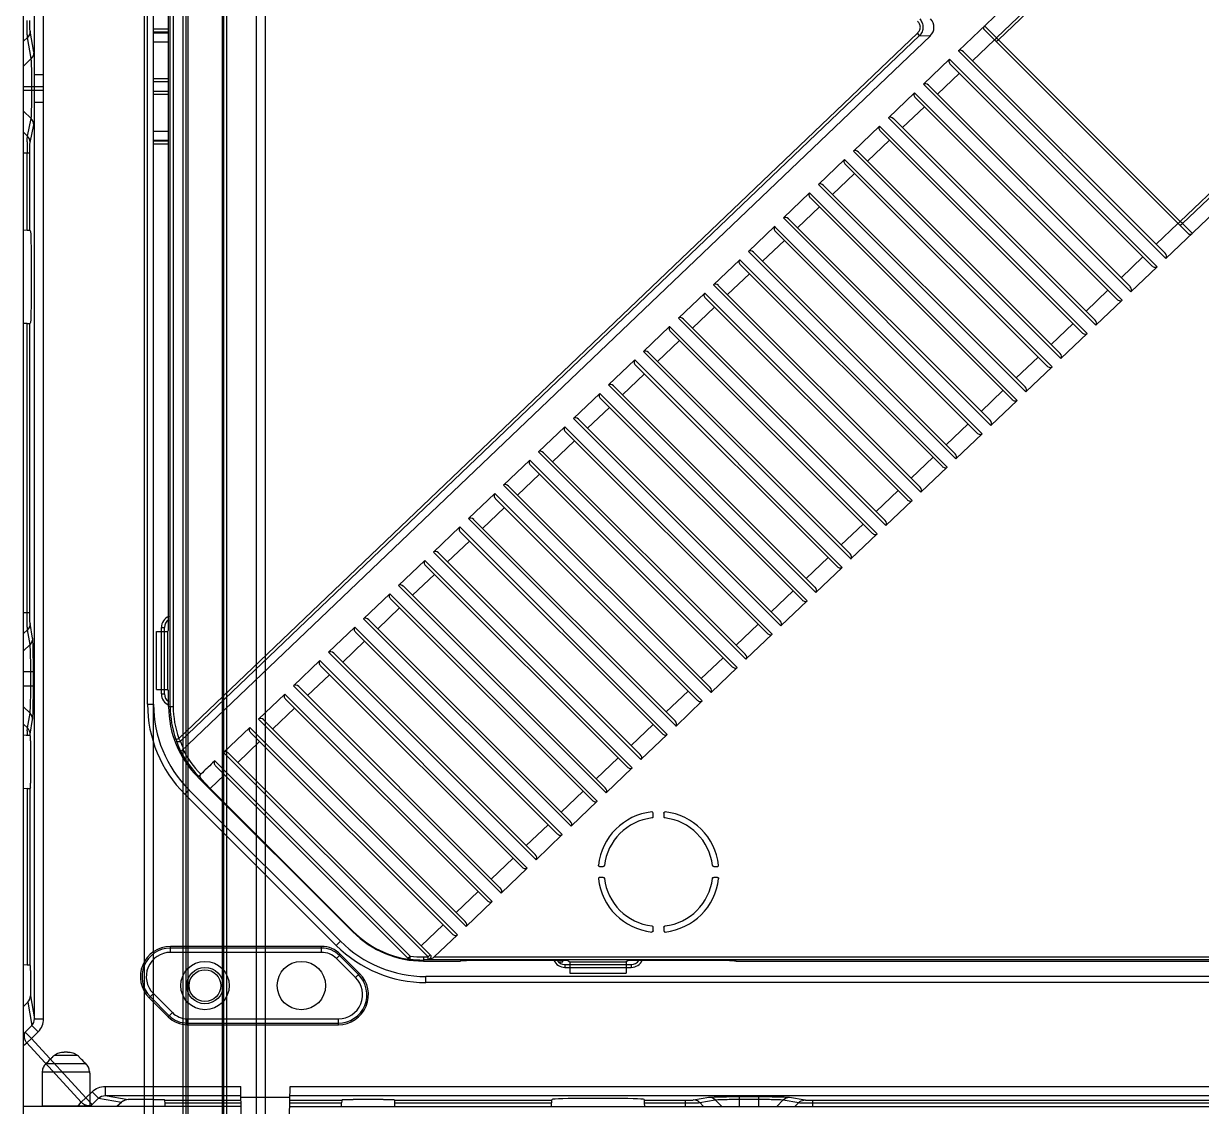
# Model space of a CAD drawing. Header units: millimetres. Extents: x 7531 to 19147, y 2539 to 6525.
# Drawn here: x 14423.5 to 14618.2, y 5100.5 to 5279.7 of the extents above; entities that cross this region are included whole.
import ezdxf

# ---------------------------------------------------------------- set-up
doc = ezdxf.new("R2010")
doc.units = ezdxf.units.MM
doc.layers.add('02___PRT_ALL_AXES', color=7, linetype='Continuous')

# ---------------------------------------------------------------- blocks, each defined once
blk = doc.blocks.new('DASFASFASEFWE')
at = {"color": 7, "linetype": 'Continuous'}
for p, q in [((129.9, 3529.77), (-12.06, 3394.16)), ((-5.74, 3396.34), (131.83, 3527.76)), ((-5.43, 3396.02), (132.13, 3527.43)), ((-142.38, 3285.7), (-142.38, 3490.95)), ((-141.88, 3490.95), (-141.88, 3285.7)), ((-142.65, 3298.32), (-142.65, 3478.32)), ((127.98, 3464.68), (24.63, 3365.95)), ((128.34, 3464.31), (24.99, 3365.59)), ((22.26, 3359.84), (129.9, 3462.67)), ((-18.84, 3397.09), (-140.97, 3280.42)), ((-18.46, 3396.69), (-18.84, 3397.09)), ((-7.75, 3397.63), (25.93, 3363.96)), ((-5.74, 3396.34), (-7.72, 3398.31)), ((-18.46, 3396.69), (-140.68, 3279.94)), ((-16.69, 3396.65), (-140.65, 3278.24)), ((-18.46, 3396.69), (-16.69, 3396.65)), ((-9.72, 3392.53), (-6.1, 3395.98)), ((-5.43, 3396.02), (-5.79, 3395.67)), ((-5.43, 3396.02), (-5.74, 3396.34)), ((24.63, 3365.95), (-5.43, 3396.02)), ((-12.06, 3394.16), (22.26, 3359.84)), ((-11.2, 3394.01), (22.12, 3360.69)), ((-13.51, 3392.78), (-17.85, 3388.64)), ((20.81, 3358.46), (-13.51, 3392.78)), ((19.95, 3358.61), (-13.37, 3391.94)), ((-15.5, 3387), (-11.89, 3390.46)), ((-19.29, 3387.25), (-23.63, 3383.11)), ((15.02, 3352.94), (-19.29, 3387.25)), ((-17.85, 3388.64), (16.47, 3354.32)), ((-16.99, 3388.49), (16.34, 3355.16)), ((14.17, 3353.09), (-19.16, 3386.41)), ((-21.29, 3381.47), (-17.67, 3384.93)), ((-25.08, 3381.73), (-29.42, 3377.58)), ((9.24, 3347.41), (-25.08, 3381.73)), ((-23.63, 3383.11), (10.68, 3348.79)), ((-22.78, 3382.96), (10.55, 3349.63)), ((-27.08, 3375.95), (-23.46, 3379.4)), ((8.38, 3347.56), (-24.95, 3380.89)), ((-29.42, 3377.58), (4.9, 3343.26)), ((-28.56, 3377.43), (4.76, 3344.1)), ((-30.87, 3376.2), (-35.21, 3372.05)), ((3.45, 3341.88), (-30.87, 3376.2)), ((-32.86, 3370.42), (-29.25, 3373.87)), ((2.6, 3342.03), (-30.73, 3375.36)), ((-35.21, 3372.05), (-0.89, 3337.74)), ((-34.35, 3371.9), (-1.02, 3338.58)), ((-36.65, 3370.67), (-40.99, 3366.53)), ((-2.33, 3336.35), (-36.65, 3370.67)), ((-3.19, 3336.5), (-36.52, 3369.83)), ((-38.65, 3364.89), (-35.03, 3368.35)), ((-40.99, 3366.53), (-6.67, 3332.21)), ((-40.14, 3366.38), (-6.81, 3333.05)), ((24.28, 3365.6), (24.63, 3365.95)), ((24.99, 3365.59), (24.63, 3365.95)), ((-42.44, 3365.14), (-46.78, 3361)), ((-8.12, 3330.83), (-42.44, 3365.14)), ((-8.98, 3330.98), (-42.31, 3364.3)), ((24.25, 3365.63), (20.64, 3362.17)), ((26.59, 3363.99), (24.99, 3365.59)), ((-44.44, 3359.36), (-40.82, 3362.82)), ((-46.78, 3361), (-12.46, 3326.68)), ((-45.92, 3360.85), (-12.59, 3327.52)), ((18.47, 3360.1), (14.85, 3356.64)), ((-48.22, 3359.62), (-52.56, 3355.47)), ((-13.91, 3325.3), (-48.22, 3359.62)), ((-14.76, 3325.45), (-48.09, 3358.78)), ((16.47, 3354.32), (20.81, 3358.46)), ((-50.22, 3353.84), (-46.61, 3357.29)), ((-54.01, 3354.09), (-58.35, 3349.94)), ((-19.69, 3319.77), (-54.01, 3354.09)), ((-52.56, 3355.47), (-18.25, 3321.15)), ((-51.71, 3355.32), (-18.38, 3321.99)), ((12.68, 3354.57), (9.07, 3351.12)), ((-20.55, 3319.92), (-53.88, 3353.25)), ((10.68, 3348.79), (15.02, 3352.94)), ((-56.01, 3348.31), (-52.39, 3351.76)), ((-59.8, 3348.56), (-64.14, 3344.42)), ((-25.48, 3314.24), (-59.8, 3348.56)), ((-58.35, 3349.94), (-24.03, 3315.63)), ((-57.49, 3349.79), (-24.17, 3316.47)), ((6.9, 3349.04), (3.28, 3345.59)), ((-26.34, 3314.39), (-59.66, 3347.72)), ((4.9, 3343.26), (9.24, 3347.41)), ((-64.14, 3344.42), (-29.82, 3310.1)), ((-61.79, 3342.78), (-58.18, 3346.24)), ((-65.58, 3343.03), (-69.92, 3338.89)), ((-31.27, 3308.72), (-65.58, 3343.03)), ((-63.28, 3344.27), (-29.95, 3310.94)), ((1.11, 3343.52), (-2.51, 3340.06)), ((-67.58, 3337.25), (-63.96, 3340.71)), ((-32.12, 3308.87), (-65.45, 3342.19)), ((-0.89, 3337.74), (3.45, 3341.88)), ((-69.92, 3338.89), (-35.61, 3304.57)), ((-69.07, 3338.74), (-35.74, 3305.41)), ((-71.37, 3337.51), (-75.71, 3333.36)), ((-37.05, 3303.19), (-71.37, 3337.51)), ((-37.91, 3303.34), (-71.24, 3336.67)), ((-4.68, 3337.99), (-8.29, 3334.53)), ((-73.37, 3331.73), (-69.75, 3335.18)), ((-6.67, 3332.21), (-2.33, 3336.35)), ((-75.71, 3333.36), (-41.39, 3299.04)), ((-74.85, 3333.21), (-41.53, 3299.88)), ((-77.16, 3331.98), (-81.5, 3327.83)), ((-42.84, 3297.66), (-77.16, 3331.98)), ((-43.69, 3297.81), (-77.02, 3331.14)), ((-10.46, 3332.46), (-14.08, 3329.01)), ((-12.46, 3326.68), (-8.12, 3330.83)), ((-79.15, 3326.2), (-75.54, 3329.65)), ((-81.5, 3327.83), (-47.18, 3293.52)), ((-80.64, 3327.68), (-47.31, 3294.36)), ((-16.25, 3326.93), (-19.87, 3323.48)), ((-82.94, 3326.45), (-87.28, 3322.31)), ((-48.62, 3292.13), (-82.94, 3326.45)), ((-49.48, 3292.28), (-82.81, 3325.61)), ((-18.25, 3321.15), (-13.91, 3325.3)), ((-84.94, 3320.67), (-81.32, 3324.13)), ((-87.28, 3322.31), (-52.96, 3287.99)), ((-86.43, 3322.16), (-53.1, 3288.83)), ((-22.04, 3321.41), (-25.65, 3317.95)), ((-88.73, 3320.92), (-93.07, 3316.78)), ((-54.41, 3286.61), (-88.73, 3320.92)), ((-55.27, 3286.76), (-88.59, 3320.08)), ((-24.03, 3315.63), (-19.69, 3319.77)), ((-90.73, 3315.14), (-87.11, 3318.6)), ((-94.51, 3315.4), (-98.85, 3311.25)), ((-60.2, 3281.08), (-94.51, 3315.4)), ((-93.07, 3316.78), (-58.75, 3282.46)), ((-92.21, 3316.63), (-58.88, 3283.3)), ((-27.82, 3315.88), (-31.44, 3312.42)), ((-61.05, 3281.23), (-94.38, 3314.56)), ((-29.82, 3310.1), (-25.48, 3314.24)), ((-98.85, 3311.25), (-64.54, 3276.93)), ((-96.51, 3309.62), (-92.9, 3313.07)), ((-100.3, 3309.87), (-104.64, 3305.72)), ((-65.98, 3275.55), (-100.3, 3309.87)), ((-98, 3311.1), (-64.67, 3277.77)), ((-33.61, 3310.35), (-37.22, 3306.9)), ((-102.3, 3304.09), (-98.68, 3307.54)), ((-66.84, 3275.7), (-100.17, 3309.03)), ((-35.61, 3304.57), (-31.27, 3308.72)), ((-104.64, 3305.72), (-70.32, 3271.41)), ((-103.78, 3305.57), (-70.46, 3272.25)), ((-106.09, 3304.34), (-110.43, 3300.2)), ((-71.77, 3270.02), (-106.09, 3304.34)), ((-72.63, 3270.17), (-105.95, 3303.5)), ((-39.39, 3304.82), (-43.01, 3301.37)), ((-108.08, 3298.56), (-104.47, 3302.02)), ((-41.39, 3299.04), (-37.05, 3303.19)), ((-110.43, 3300.2), (-76.11, 3265.88)), ((-109.57, 3300.05), (-76.24, 3266.72)), ((-144.65, 3288.52), (-144.65, 3298.13)), ((-144.65, 3298.13), (-142.76, 3298.13)), ((-142.76, 3298.13), (-142.65, 3298.32)), ((-142.76, 3288.52), (-142.76, 3298.13)), ((-111.87, 3298.81), (-116.21, 3294.67)), ((-77.56, 3264.5), (-111.87, 3298.81)), ((-78.41, 3264.65), (-111.74, 3297.97)), ((-45.18, 3299.3), (-48.8, 3295.84)), ((-47.18, 3293.52), (-42.84, 3297.66)), ((-113.87, 3293.03), (-110.25, 3296.49)), ((-116.21, 3294.67), (-81.9, 3260.35)), ((-115.36, 3294.52), (-82.03, 3261.19)), ((-50.97, 3293.77), (-54.58, 3290.31)), ((-117.66, 3293.29), (-122, 3289.14)), ((-83.34, 3258.97), (-117.66, 3293.29)), ((-84.2, 3259.12), (-117.53, 3292.45)), ((-52.96, 3287.99), (-48.62, 3292.13)), ((-119.66, 3287.51), (-116.04, 3290.96)), ((-144.65, 3288.52), (-142.76, 3288.52)), ((-142.65, 3288.32), (-142.76, 3288.52)), ((-142.65, 3285.7), (-142.65, 3288.32)), ((-122, 3289.14), (-87.68, 3254.82)), ((-121.14, 3288.99), (-87.81, 3255.66)), ((-56.75, 3288.24), (-60.37, 3284.79)), ((-123.45, 3287.76), (-127.79, 3283.61)), ((-89.13, 3253.44), (-123.45, 3287.76)), ((-89.98, 3253.59), (-123.31, 3286.92)), ((-58.75, 3282.46), (-54.41, 3286.61)), ((-142.65, 3285.7), (-141.88, 3285.7)), ((-125.44, 3281.98), (-121.83, 3285.43)), ((-129.23, 3282.23), (-133.57, 3278.09)), ((-94.91, 3247.91), (-129.23, 3282.23)), ((-127.79, 3283.61), (-93.47, 3249.3)), ((-126.93, 3283.46), (-93.6, 3250.14)), ((-62.54, 3282.71), (-66.16, 3279.26)), ((-141.44, 3280.26), (-140.97, 3280.42)), ((-95.77, 3248.06), (-129.1, 3281.39)), ((-64.54, 3276.93), (-60.2, 3281.08)), ((-133.57, 3278.09), (-99.74, 3244.26)), ((-131.23, 3276.45), (-127.61, 3279.91)), ((-135.02, 3276.7), (-135.37, 3276.37)), ((-102.73, 3244.41), (-135.02, 3276.7)), ((-132.71, 3277.94), (-99.39, 3244.61)), ((-68.33, 3277.19), (-71.94, 3273.73)), ((-137.29, 3274.56), (-137.81, 3274.03)), ((-135.76, 3272.12), (-133.4, 3274.38)), ((-134.88, 3275.86), (-102.99, 3243.97)), ((-70.32, 3271.41), (-65.98, 3275.55)), ((-137.81, 3274.03), (-112.19, 3248.41)), ((-137.21, 3273.69), (-137.68, 3274.16)), ((-137.21, 3273.69), (-135.76, 3272.12)), ((-112.11, 3248.48), (-135.76, 3272.12)), ((-74.11, 3271.66), (-77.73, 3268.2)), ((-76.11, 3265.88), (-71.77, 3270.02)), ((-62.55, 3267.46), (-62.55, 3268.06)), ((-60.75, 3268.06), (-60.75, 3267.46)), ((-79.9, 3266.13), (-83.51, 3262.68)), ((-81.9, 3260.35), (-77.56, 3264.5)), ((-85.68, 3260.6), (-89.3, 3257.15)), ((-87.68, 3254.82), (-83.34, 3258.97)), ((-71.39, 3259.22), (-70.78, 3259.22)), ((-52.51, 3259.22), (-51.91, 3259.22)), ((-70.78, 3257.42), (-71.39, 3257.42)), ((-51.91, 3257.42), (-52.51, 3257.42)), ((-91.47, 3255.08), (-95.09, 3251.62)), ((-93.47, 3249.3), (-89.13, 3253.44)), ((-97.26, 3249.55), (-100.87, 3246.09)), ((-62.55, 3248.58), (-62.55, 3249.19)), ((-60.75, 3249.19), (-60.75, 3248.58)), ((-112.19, 3248.41), (-112.11, 3248.48)), ((-98.74, 3244.26), (-94.91, 3247.91)), ((-103.08, 3244.06), (-102.73, 3244.41)), ((-102.79, 3243.95), (-102.8, 3243.92)), ((-102.76, 3244.44), (-102.79, 3243.95)), ((-102.73, 3243.85), (-102.7, 3243.82)), ((-100.52, 3244.26), (-100.52, 3243.57)), ((-100.52, 3244.26), (-99.74, 3244.26)), ((367.23, 3243.76), (-100.52, 3243.76)), ((-100.52, 3243.57), (-95.06, 3243.57)), ((-99.74, 3244.26), (-99.39, 3244.61)), ((-99.74, 3243.82), (-99.74, 3244.26)), ((-98.74, 3244.26), (365.45, 3244.26)), ((-94.23, 3243.64), (-94.23, 3243.61)), ((-77.56, 3243.68), (-93.41, 3243.68)), ((-76.57, 3243.63), (-76.28, 3243.46)), ((-76.28, 3243.46), (-76.28, 3241.57)), ((-76.28, 3243.46), (-67.01, 3243.46)), ((-66.73, 3243.63), (-67.01, 3243.46)), ((-67.01, 3243.46), (-67.01, 3241.57)), ((-49.88, 3243.68), (-65.73, 3243.68)), ((-49.08, 3243.64), (-49.04, 3243.61)), ((-48.24, 3243.57), (164.94, 3243.57)), ((-76.28, 3241.57), (-67.01, 3241.57))]:
    blk.add_line(p, q, dxfattribs=at)
for centre, radius, start, end in [((-18.1, 3398.08), 2, 314.5414, 44.1483), ((-126.15, 3285.7), 16.5, 180, 225), ((-126.15, 3285.7), 16.24, 180, 199.5919), ((-126.15, 3285.7), 15.74, 180, 199.5919), ((-218.21, 3233.82), 90.2, 30.747, 31.1083), ((-125.75, 3285.31), 16.48, 198.9385, 205.3716), ((-125.54, 3285.11), 16, 198.8856, 203.72), ((-126.15, 3285.7), 16.32, 207.2303, 225), ((-126.15, 3285.7), 15.82, 206.6951, 225.0355), ((-61.65, 3258.32), 10, 96.4293, 173.5706), ((-61.65, 3258.32), 9, 96.8551, 173.1449), ((-61.65, 3258.32), 9, 6.8551, 83.1449), ((-61.65, 3258.32), 10, 6.4293, 83.5706), ((-61.65, 3258.32), 10, 186.4293, 263.5706), ((-61.65, 3258.32), 9, 186.8551, 263.1449), ((-61.65, 3258.32), 9, 276.8551, 353.1449), ((-61.65, 3258.32), 10, 276.4293, 353.5706), ((-100.52, 3260.07), 16.5, 225, 270), ((-100.52, 3260.07), 16.4, 225, 262.364), ((-102.73, 3244.41), 0.497, 225.004, 262.2069), ((-102.63, 3244.32), 0.503, 224.9881, 262.3479), ((-100.52, 3260.07), 16.32, 261.9828, 270), ((-100.52, 3260.07), 15.82, 261.9828, 270), ((-99.89, 3244.41), 0.611, 314.9932, 323.2755)]:
    blk.add_arc(centre, radius, start, end, dxfattribs=at)
for centre, major_axis, ratio, start_param, end_param in [((-11.57, 3393.67), (0.507, -0.483), 0.713711, 1.537498, 3.108294), ((-13.01, 3392.29), (0.507, -0.483), 0.713711, 3.108294, 4.679091), ((-18.8, 3386.76), (0.507, -0.483), 0.713711, 3.108294, 4.679091), ((-17.35, 3388.14), (0.507, -0.483), 0.713711, 1.537498, 3.108294), ((-24.58, 3381.23), (0.507, -0.483), 0.713711, 3.108294, 4.679091), ((-23.14, 3382.61), (0.507, -0.483), 0.713711, 1.537498, 3.108294), ((-28.92, 3377.09), (0.507, -0.483), 0.713711, 1.537498, 3.108294), ((-30.37, 3375.7), (0.507, -0.483), 0.713711, 3.108294, 4.679091), ((-34.71, 3371.56), (0.507, -0.483), 0.713711, 1.537498, 3.108294), ((-36.16, 3370.18), (0.507, -0.483), 0.713711, 3.108294, 4.679091), ((-40.5, 3366.03), (0.507, -0.483), 0.713711, 1.537498, 3.108294), ((-41.94, 3364.65), (0.507, -0.483), 0.713711, 3.108294, 4.679091), ((26.28, 3364.3), (0.374, 0.332), 0.886846, -3.089865, -1.530834), ((-46.28, 3360.5), (0.507, -0.483), 0.713711, 1.537498, 3.108294), ((21.76, 3360.34), (0.507, -0.483), 0.713711, -0.033298, 1.537498), ((-47.73, 3359.12), (0.507, -0.483), 0.713711, 3.108294, 4.679091), ((20.32, 3358.96), (0.507, -0.483), 0.713711, -1.604095, -0.033298), ((-53.52, 3353.59), (0.507, -0.483), 0.713711, 3.108294, 4.679091), ((-52.07, 3354.98), (0.507, -0.483), 0.713711, 1.537498, 3.108294), ((15.98, 3354.81), (0.507, -0.483), 0.713711, -0.033298, 1.537498), ((14.53, 3353.43), (0.507, -0.483), 0.713711, -1.604095, -0.033298), ((-59.3, 3348.07), (0.507, -0.483), 0.713711, 3.108294, 4.679091), ((-57.86, 3349.45), (0.507, -0.483), 0.713711, 1.537498, 3.108294), ((10.19, 3349.29), (0.507, -0.483), 0.713711, -0.033298, 1.537498), ((8.74, 3347.9), (0.507, -0.483), 0.713711, -1.604095, -0.033298), ((-63.64, 3343.92), (0.507, -0.483), 0.713711, 1.537498, 3.108294), ((-65.09, 3342.54), (0.507, -0.483), 0.713711, 3.108294, 4.679091), ((4.4, 3343.76), (0.507, -0.483), 0.713711, -0.033298, 1.537498), ((2.96, 3342.38), (0.507, -0.483), 0.713711, -1.604095, -0.033298), ((-69.43, 3338.39), (0.507, -0.483), 0.713711, 1.537498, 3.108294), ((-1.38, 3338.23), (0.507, -0.483), 0.713711, -0.033298, 1.537498), ((-70.87, 3337.01), (0.507, -0.483), 0.713711, 3.108294, 4.679091), ((-2.83, 3336.85), (0.507, -0.483), 0.713711, -1.604095, -0.033298), ((-75.21, 3332.87), (0.507, -0.483), 0.713711, 1.537498, 3.108294), ((-7.17, 3332.7), (0.507, -0.483), 0.713711, -0.033298, 1.537498), ((-76.66, 3331.48), (0.507, -0.483), 0.713711, 3.108294, 4.679091), ((-8.62, 3331.32), (0.507, -0.483), 0.713711, -1.604095, -0.033298), ((-81, 3327.34), (0.507, -0.483), 0.713711, 1.537498, 3.108294), ((-12.96, 3327.18), (0.507, -0.483), 0.713711, -0.033298, 1.537498), ((-82.45, 3325.96), (0.507, -0.483), 0.713711, 3.108294, 4.679091), ((-14.4, 3325.79), (0.507, -0.483), 0.713711, -1.604095, -0.033298), ((-86.79, 3321.81), (0.507, -0.483), 0.713711, 1.537498, 3.108294), ((-18.74, 3321.65), (0.507, -0.483), 0.713711, -0.033298, 1.537498), ((-88.23, 3320.43), (0.507, -0.483), 0.713711, 3.108294, 4.679091), ((-20.19, 3320.27), (0.507, -0.483), 0.713711, -1.604095, -0.033298), ((-94.02, 3314.9), (0.507, -0.483), 0.713711, 3.108294, 4.679091), ((-92.57, 3316.28), (0.507, -0.483), 0.713711, 1.537498, 3.108294), ((-24.53, 3316.12), (0.507, -0.483), 0.713711, -0.033298, 1.537498), ((-25.97, 3314.74), (0.507, -0.483), 0.713711, -1.604095, -0.033298), ((-98.36, 3310.76), (0.507, -0.483), 0.713711, 1.537498, 3.108294), ((-99.81, 3309.37), (0.507, -0.483), 0.713711, 3.108294, 4.679091), ((-30.31, 3310.59), (0.507, -0.483), 0.713711, -0.033298, 1.537498), ((-31.76, 3309.21), (0.507, -0.483), 0.713711, -1.604095, -0.033298), ((-104.15, 3305.23), (0.507, -0.483), 0.713711, 1.537498, 3.108294), ((-36.1, 3305.07), (0.507, -0.483), 0.713711, -0.033298, 1.537498), ((-105.59, 3303.85), (0.507, -0.483), 0.713711, 3.108294, 4.679091), ((-37.55, 3303.68), (0.507, -0.483), 0.713711, -1.604095, -0.033298), ((-109.93, 3299.7), (0.507, -0.483), 0.713711, 1.537498, 3.108294), ((-41.89, 3299.54), (0.507, -0.483), 0.713711, -0.033298, 1.537498), ((-111.38, 3298.32), (0.507, -0.483), 0.713711, 3.108294, 4.679091), ((-43.33, 3298.16), (0.507, -0.483), 0.713711, -1.604095, -0.033298), ((-115.72, 3294.17), (0.507, -0.483), 0.713711, 1.537498, 3.108294), ((-47.67, 3294.01), (0.507, -0.483), 0.713711, -0.033298, 1.537498), ((-117.16, 3292.79), (0.507, -0.483), 0.713711, 3.108294, 4.679091), ((-49.12, 3292.63), (0.507, -0.483), 0.713711, -1.604095, -0.033298), ((-121.5, 3288.65), (0.507, -0.483), 0.713711, 1.537498, 3.108294), ((-53.46, 3288.48), (0.507, -0.483), 0.713711, -0.033298, 1.537498), ((-122.95, 3287.26), (0.507, -0.483), 0.713711, 3.108294, 4.679091), ((-54.91, 3287.1), (0.507, -0.483), 0.713711, -1.604095, -0.033298), ((-128.74, 3281.74), (0.507, -0.483), 0.713711, 3.108294, 4.679091), ((-127.29, 3283.12), (0.507, -0.483), 0.713711, 1.537498, 3.108294), ((-59.25, 3282.96), (0.507, -0.483), 0.713711, -0.033298, 1.537498), ((-60.69, 3281.57), (0.507, -0.483), 0.713711, -1.604095, -0.033298), ((-134.52, 3276.21), (0.507, -0.483), 0.713711, 3.108294, 4.679091), ((-65.03, 3277.43), (0.507, -0.483), 0.713711, -0.033298, 1.537498), ((-66.48, 3276.05), (0.507, -0.483), 0.713711, -1.604095, -0.033298), ((-70.82, 3271.9), (0.507, -0.483), 0.713711, -0.033298, 1.537498), ((-72.26, 3270.52), (0.507, -0.483), 0.713711, -1.604095, -0.033298), ((-76.6, 3266.37), (0.507, -0.483), 0.713711, -0.033298, 1.537498), ((-62.75, 3268.06), (0.087, 0.185), 0.979445, -1.124487, 0.541705), ((-78.05, 3264.99), (0.507, -0.483), 0.713711, -1.604095, -0.033298), ((-82.39, 3260.85), (0.507, -0.483), 0.713711, -0.033298, 1.537498), ((-83.84, 3259.46), (0.507, -0.483), 0.713711, -1.604095, -0.033298), ((-51.91, 3259.42), (0.185, -0.087), 0.979445, -1.124486, 0.54171), ((-71.38, 3257.22), (0.185, -0.087), 0.979445, 2.017106, 3.683302), ((-88.18, 3255.32), (0.507, -0.483), 0.713711, -0.033298, 1.537498), ((-89.62, 3253.94), (0.507, -0.483), 0.713711, -1.604095, -0.033298), ((-93.96, 3249.79), (0.507, -0.483), 0.713711, -0.033298, 1.537498), ((-95.41, 3248.41), (0.507, -0.483), 0.713711, -1.604095, -0.033298), ((-60.55, 3248.59), (0.087, 0.185), 0.979445, -4.26608, -2.599888), ((-99.76, 3244.26), (1.14, 0.27), 0.371892, -1.646614, -0.564019), ((-77.56, 3243.63), (1, 0), 0.052408, 0.087266, 1.570796), ((-65.73, 3243.63), (1, 0), 0.052408, 1.570796, 3.054326)]:
    blk.add_ellipse(centre, major_axis=major_axis, ratio=ratio, start_param=start_param, end_param=end_param, dxfattribs=at)
for points, knots in [([(-18.84, 3397.09), (-18.7, 3397.22), (-18.46, 3397.52), (-18.32, 3397.99), (-18.37, 3398.36), (-18.5, 3398.72), (-18.68, 3398.94), (-18.82, 3399.08)], [0, 0, 0, 0, 0.24974, 0.49918, 0.62445, 0.750299, 1, 1, 1, 1]), ([(-18.43, 3399.47), (-18.27, 3399.27), (-18.08, 3398.94), (-17.94, 3398.45), (-17.91, 3398.08), (-17.95, 3397.7), (-18.1, 3397.22), (-18.3, 3396.89), (-18.46, 3396.69)], [0, 0, 0, 0, 0.249436, 0.374674, 0.499993, 0.625311, 0.75055, 1, 1, 1, 1]), ([(-7.75, 3397.63), (-7.79, 3397.67), (-7.86, 3397.78), (-7.89, 3397.93), (-7.87, 3398.05), (-7.84, 3398.15), (-7.79, 3398.23), (-7.74, 3398.29), (-7.72, 3398.31)], [0, 0, 0, 0, 0.226538, 0.465476, 0.592176, 0.724406, 0.861597, 1, 1, 1, 1]), ([(-5.94, 3395.82), (-5.97, 3395.85), (-5.98, 3395.92), (-5.97, 3395.99), (-5.95, 3396.06), (-5.92, 3396.1), (-5.91, 3396.13)], [0, 0, 0, 0, 0.382574, 0.514482, 0.661748, 1, 1, 1, 1]), ([(-5.91, 3396.13), (-5.88, 3396.17), (-5.83, 3396.24), (-5.78, 3396.31), (-5.74, 3396.34)], [0, 0, 0, 0, 0.502985, 1, 1, 1, 1]), ([(24.46, 3365.42), (24.48, 3365.4), (24.52, 3365.38), (24.6, 3365.37), (24.7, 3365.39), (24.76, 3365.42), (24.79, 3365.44)], [0, 0, 0, 0, 0.193244, 0.417835, 0.686823, 1, 1, 1, 1]), ([(24.79, 3365.44), (24.83, 3365.46), (24.9, 3365.5), (24.96, 3365.56), (24.99, 3365.59)], [0, 0, 0, 0, 0.488777, 1, 1, 1, 1]), ([(-141.44, 3280.26), (-141.43, 3280.23), (-141.4, 3280.13), (-141.36, 3280.03), (-141.34, 3279.96)], [0, 0, 0, 0, 0.262407, 1, 1, 1, 1]), ([(-140.68, 3279.94), (-140.71, 3279.92), (-140.78, 3279.89), (-140.88, 3279.86), (-140.98, 3279.85), (-141.08, 3279.84), (-141.17, 3279.85), (-141.25, 3279.88), (-141.31, 3279.91), (-141.33, 3279.94), (-141.34, 3279.96)], [0, 0, 0, 0, 0.141319, 0.293935, 0.447302, 0.591507, 0.71956, 0.830254, 0.923391, 1, 1, 1, 1]), ([(-132.71, 3277.94), (-132.77, 3277.99), (-132.89, 3278.08), (-133.06, 3278.16), (-133.21, 3278.2), (-133.34, 3278.2), (-133.46, 3278.17), (-133.54, 3278.12), (-133.57, 3278.09)], [0, 0, 0, 0, 0.233473, 0.471785, 0.595317, 0.723583, 0.858548, 1, 1, 1, 1]), ([(-137.21, 3273.69), (-137.26, 3273.74), (-137.35, 3273.86), (-137.42, 3274.03), (-137.44, 3274.15), (-137.44, 3274.23), (-137.43, 3274.29), (-137.42, 3274.35), (-137.4, 3274.39), (-137.38, 3274.43), (-137.36, 3274.47), (-137.34, 3274.5), (-137.32, 3274.51)], [0, 0, 0, 0, 0.23314, 0.470919, 0.594052, 0.657744, 0.722888, 0.789022, 0.85743, 0.893057, 0.929346, 1, 1, 1, 1]), ([(-62.55, 3267.46), (-62.55, 3267.43), (-62.56, 3267.39), (-62.59, 3267.32), (-62.65, 3267.28), (-62.7, 3267.26), (-62.72, 3267.26)], [0, 0, 0, 0, 0.249679, 0.499925, 0.750498, 1, 1, 1, 1]), ([(-60.75, 3268.06), (-60.75, 3268.09), (-60.74, 3268.14), (-60.69, 3268.21), (-60.61, 3268.26), (-60.56, 3268.26), (-60.53, 3268.26)], [0, 0, 0, 0, 0.24976, 0.50009, 0.750249, 1, 1, 1, 1]), ([(-60.57, 3267.26), (-60.62, 3267.26), (-60.71, 3267.32), (-60.75, 3267.41), (-60.75, 3267.46)], [0, 0, 0, 0, 0.499756, 1, 1, 1, 1]), ([(-71.39, 3259.22), (-71.41, 3259.22), (-71.47, 3259.23), (-71.54, 3259.28), (-71.58, 3259.36), (-71.59, 3259.42), (-71.58, 3259.44)], [0, 0, 0, 0, 0.24976, 0.500091, 0.750249, 1, 1, 1, 1]), ([(-70.58, 3259.4), (-70.59, 3259.35), (-70.64, 3259.26), (-70.74, 3259.22), (-70.78, 3259.22)], [0, 0, 0, 0, 0.500005, 1, 1, 1, 1]), ([(-52.51, 3259.22), (-52.54, 3259.22), (-52.58, 3259.23), (-52.65, 3259.27), (-52.69, 3259.33), (-52.71, 3259.37), (-52.71, 3259.4)], [0, 0, 0, 0, 0.249679, 0.499925, 0.750498, 1, 1, 1, 1]), ([(-70.78, 3257.42), (-70.76, 3257.42), (-70.71, 3257.41), (-70.65, 3257.38), (-70.6, 3257.32), (-70.59, 3257.27), (-70.58, 3257.25)], [0, 0, 0, 0, 0.249679, 0.499925, 0.750498, 1, 1, 1, 1]), ([(-52.71, 3257.25), (-52.71, 3257.3), (-52.65, 3257.39), (-52.56, 3257.42), (-52.51, 3257.42)], [0, 0, 0, 0, 0.500005, 1, 1, 1, 1]), ([(-51.91, 3257.42), (-51.88, 3257.42), (-51.83, 3257.41), (-51.76, 3257.36), (-51.71, 3257.29), (-51.71, 3257.23), (-51.71, 3257.2)], [0, 0, 0, 0, 0.24976, 0.500091, 0.750249, 1, 1, 1, 1]), ([(-62.72, 3249.39), (-62.67, 3249.38), (-62.58, 3249.33), (-62.55, 3249.23), (-62.55, 3249.19)], [0, 0, 0, 0, 0.500005, 1, 1, 1, 1]), ([(-60.75, 3249.19), (-60.75, 3249.21), (-60.74, 3249.26), (-60.7, 3249.32), (-60.64, 3249.37), (-60.6, 3249.38), (-60.57, 3249.39)], [0, 0, 0, 0, 0.249679, 0.499925, 0.750498, 1, 1, 1, 1]), ([(-62.55, 3248.58), (-62.55, 3248.56), (-62.56, 3248.5), (-62.61, 3248.43), (-62.68, 3248.39), (-62.74, 3248.38), (-62.77, 3248.39)], [0, 0, 0, 0, 0.24976, 0.50009, 0.750249, 1, 1, 1, 1]), ([(-102.8, 3243.92), (-102.78, 3243.91), (-102.76, 3243.89), (-102.74, 3243.86), (-102.73, 3243.85)], [0, 0, 0, 0, 0.507064, 1, 1, 1, 1]), ([(-99.45, 3243.97), (-99.49, 3243.93), (-99.58, 3243.87), (-99.69, 3243.83), (-99.74, 3243.82)], [0, 0, 0, 0, 0.508728, 1, 1, 1, 1]), ([(-99.32, 3244.19), (-99.32, 3244.17), (-99.34, 3244.12), (-99.37, 3244.08), (-99.4, 3244.04)], [0, 0, 0, 0, 0.246126, 1, 1, 1, 1]), ([(-99.39, 3244.61), (-99.36, 3244.59), (-99.32, 3244.53), (-99.29, 3244.42), (-99.28, 3244.3), (-99.3, 3244.23), (-99.32, 3244.19)], [0, 0, 0, 0, 0.235043, 0.477373, 0.731915, 1, 1, 1, 1]), ([(-95.06, 3243.57), (-95.01, 3243.57), (-94.91, 3243.57), (-94.77, 3243.58), (-94.64, 3243.58), (-94.52, 3243.58), (-94.42, 3243.59), (-94.35, 3243.59), (-94.31, 3243.6), (-94.29, 3243.6), (-94.27, 3243.61), (-94.26, 3243.61), (-94.26, 3243.61)], [0, 0, 0, 0, 0.183944, 0.362856, 0.529354, 0.67717, 0.801738, 0.898779, 0.936022, 0.965419, 0.986767, 1, 1, 1, 1]), ([(-94.21, 3243.64), (-94.21, 3243.64), (-94.2, 3243.64), (-94.18, 3243.65), (-94.16, 3243.65), (-94.12, 3243.66), (-94.05, 3243.66), (-93.95, 3243.67), (-93.83, 3243.67), (-93.7, 3243.68), (-93.56, 3243.68), (-93.46, 3243.68), (-93.41, 3243.68)], [0, 0, 0, 0, 0.013233, 0.034581, 0.063978, 0.101221, 0.198262, 0.32283, 0.470646, 0.637144, 0.816056, 1, 1, 1, 1]), ([(-49.88, 3243.68), (-49.83, 3243.68), (-49.73, 3243.68), (-49.59, 3243.68), (-49.46, 3243.67), (-49.35, 3243.67), (-49.25, 3243.66), (-49.18, 3243.66), (-49.14, 3243.65), (-49.11, 3243.65), (-49.1, 3243.64), (-49.09, 3243.64), (-49.08, 3243.64)], [0, 0, 0, 0, 0.183944, 0.362856, 0.529354, 0.67717, 0.801738, 0.898779, 0.936022, 0.965419, 0.986767, 1, 1, 1, 1]), ([(-49.04, 3243.61), (-49.03, 3243.61), (-49.02, 3243.61), (-49.01, 3243.6), (-48.98, 3243.6), (-48.94, 3243.59), (-48.87, 3243.59), (-48.77, 3243.58), (-48.66, 3243.58), (-48.53, 3243.58), (-48.38, 3243.57), (-48.29, 3243.57), (-48.24, 3243.57)], [0, 0, 0, 0, 0.013233, 0.034581, 0.063978, 0.101221, 0.198262, 0.32283, 0.470646, 0.637144, 0.816056, 1, 1, 1, 1])]:
    blk.add_open_spline(points, degree=3, knots=knots, dxfattribs=at)
blk.add_open_spline([(-135.37, 3276.37), (-136.02, 3275.75), (-136.67, 3275.13), (-137.32, 3274.51)], degree=3, dxfattribs=at)
blk = doc.blocks.new('32332232')
at = {"color": 7, "linetype": 'Continuous'}
for p, q in [((3535.8, 2001.11), (3531.91, 2001.11)), ((3534.02, 2001.7), (3533.69, 2001.7)), ((3530.54, 1999.78), (3530.86, 2000.09)), ((3530.54, 1999.78), (3537.17, 1999.78)), ((3530.75, 1999.99), (3530.86, 2000.09)), ((3536.85, 2000.09), (3537.17, 1999.78)), ((3537.06, 1999.89), (3537.17, 1999.78)), ((3529.91, 1998.2), (3529.91, 1992.8)), ((3529.91, 1998.2), (3529.95, 1998.2)), ((3529.95, 1998.37), (3529.95, 1998.2)), ((3537.76, 1998.37), (3529.95, 1998.37)), ((3537.76, 1998.37), (3537.76, 1998.2)), ((3537.81, 1998.2), (3537.76, 1998.2)), ((3537.81, 1998.2), (3537.81, 1992.8)), ((3526.86, 1655.2), (3526.86, 1992.7)), ((3529.91, 1992.8), (3537.81, 1992.8)), ((3528.67, 1825.92), (3528.67, 1978.2)), ((3530.17, 1825.92), (3530.17, 1978.2)), ((3547.36, 1721.74), (3547.36, 1926.16)), ((3548.36, 1721.74), (3548.36, 1926.16)), ((3527.47, 1833.22), (3527.46, 1834.88)), ((3527.47, 1833.11), (3527.47, 1833.22)), ((3528.55, 1829.62), (3527.94, 1833.12)), ((3550.86, 1833.43), (3548.36, 1833.43)), ((3550.86, 1832.93), (3548.36, 1832.93)), ((3548.36, 1832.84), (3550.86, 1832.84)), ((3527.5, 1832.07), (3526.86, 1831.44)), ((3527.5, 1832.07), (3527.49, 1832.24)), ((3528.11, 1828.58), (3527.5, 1832.07)), ((3548.36, 1831.34), (3550.86, 1831.34)), ((3526.86, 1827.34), (3528.11, 1828.58)), ((3528.66, 1823.9), (3528.67, 1825.92)), ((3528.67, 1825.92), (3530.17, 1825.92)), ((3530.14, 1823.9), (3530.17, 1825.92)), ((3530.14, 1823.9), (3526.86, 1823.9)), ((3526.86, 1823.36), (3530.14, 1823.36)), ((3528.24, 1823.36), (3528.24, 1823.9)), ((3528.66, 1823.36), (3528.66, 1823.9)), ((3528.67, 1821.34), (3528.66, 1823.36)), ((3530.14, 1823.36), (3530.14, 1823.9)), ((3530.17, 1821.34), (3530.14, 1823.36)), ((3528.67, 1669.69), (3528.67, 1821.34)), ((3528.67, 1821.34), (3530.17, 1821.34)), ((3530.17, 1669.69), (3530.17, 1821.34)), ((3526.86, 1819.9), (3528.11, 1818.67)), ((3527.5, 1815.76), (3528.11, 1818.67)), ((3527.94, 1814.71), (3528.54, 1817.62)), ((3527.5, 1815.76), (3526.86, 1816.4)), ((3548.36, 1816.55), (3550.86, 1816.55)), ((3550.86, 1815.05), (3548.36, 1815.05)), ((3548.36, 1814.96), (3550.86, 1814.96)), ((3548.36, 1814.46), (3550.86, 1814.46)), ((3527.9, 1812.94), (3526.86, 1812.94)), ((3527.46, 1800.15), (3527.46, 1812.94)), ((3527.9, 1800.14), (3527.9, 1812.94)), ((3527.46, 1800.15), (3526.86, 1800.17)), ((3527.9, 1800.14), (3528.03, 1800.05)), ((3528.18, 1790.84), (3528.18, 1794.05)), ((3527.46, 1784.74), (3526.86, 1784.73)), ((3527.46, 1736.88), (3527.46, 1784.74)), ((3527.9, 1784.76), (3528.03, 1784.84)), ((3527.9, 1736.88), (3527.9, 1784.76)), ((3527.9, 1736.88), (3526.86, 1736.88)), ((3527.47, 1735.22), (3527.46, 1736.88)), ((3527.5, 1734.07), (3526.86, 1733.44)), ((3527.47, 1735.11), (3527.47, 1735.22)), ((3527.5, 1734.07), (3527.49, 1734.24)), ((3527.93, 1731.63), (3527.5, 1734.07)), ((3528.36, 1732.68), (3527.94, 1735.12)), ((3549.66, 1723.45), (3549.66, 1734.45)), ((3549.66, 1734.45), (3550.16, 1734.45)), ((3550.16, 1723.45), (3550.16, 1734.45)), ((3526.86, 1730.58), (3527.93, 1731.63)), ((3528.49, 1727.13), (3526.86, 1727.13)), ((3528.05, 1724.76), (3528.05, 1727.13)), ((3528.49, 1724.76), (3528.49, 1727.13)), ((3528.49, 1724.76), (3526.86, 1724.76)), ((3549.66, 1723.45), (3550.16, 1723.45)), ((3526.86, 1721.32), (3527.93, 1720.26)), ((3527.5, 1717.82), (3527.93, 1720.26)), ((3547.36, 1721.74), (3548.36, 1721.74)), ((3527.5, 1717.82), (3526.86, 1718.46)), ((3527.94, 1716.78), (3528.36, 1719.22)), ((3527.27, 1716.59), (3526.86, 1716.61)), ((3527.47, 1716.59), (3527.27, 1716.59)), ((3527.92, 1716.55), (3528.03, 1716.45)), ((3528.03, 1715.72), (3528.03, 1716.45)), ((3528.03, 1715.72), (3528, 1714.7)), ((3528, 1714.7), (3528, 1709.7)), ((3528, 1709.7), (3528.03, 1708.67)), ((3528.03, 1707.95), (3528.03, 1708.67)), ((3527.46, 1707.79), (3526.86, 1707.78)), ((3527.46, 1707.79), (3527.46, 1678.6)), ((3528.03, 1707.95), (3527.9, 1707.82)), ((3527.9, 1707.82), (3527.9, 1678.57)), ((3553.51, 1706.89), (3554.21, 1707.6)), ((3578.55, 1681.85), (3553.51, 1706.89)), ((3579.25, 1682.55), (3554.21, 1707.6)), ((3551.15, 1680.7), (3551.15, 1681.66)), ((3576.13, 1681.66), (3551.15, 1681.66)), ((3576.13, 1681.41), (3551.15, 1681.41)), ((3576.13, 1680.7), (3576.13, 1681.66)), ((3578.55, 1681.85), (3579.25, 1682.55)), ((3576.13, 1680.7), (3551.15, 1680.7)), ((3578.6, 1679.67), (3579.29, 1680.36)), ((3581.75, 1676.53), (3578.6, 1679.67)), ((3582.25, 1677.03), (3579.11, 1680.17)), ((3582.43, 1677.21), (3579.29, 1680.36)), ((3615.29, 1679.15), (3616.03, 1679.15)), ((3616.03, 1679.15), (3616.03, 1679.35)), ((3527.46, 1678.6), (3526.86, 1678.62)), ((3527.9, 1678.57), (3528.03, 1678.45)), ((3528.03, 1677.72), (3528, 1676.7)), ((3528.03, 1677.72), (3528.03, 1678.45)), ((3581.75, 1676.53), (3582.43, 1677.21)), ((3616.36, 1678.7), (3616.36, 1678.21)), ((3616.36, 1678.7), (3627.36, 1678.7)), ((3616.36, 1678.21), (3627.36, 1678.21)), ((3627.36, 1678.7), (3627.36, 1678.21)), ((3528, 1676.7), (3528, 1673.51)), ((3593.4, 1675.7), (3593.4, 1676.7)), ((4060.31, 1676.7), (3593.4, 1676.7)), ((4060.31, 1675.7), (3593.4, 1675.7)), ((3528, 1673.51), (3528.67, 1669.69)), ((3547.64, 1673.19), (3548.32, 1673.87)), ((3547.64, 1673.19), (3550.78, 1670.04)), ((3547.82, 1673.37), (3550.96, 1670.22)), ((3548.32, 1673.87), (3551.47, 1670.72)), ((3527.56, 1672.45), (3526.86, 1671.73)), ((3527.56, 1672.45), (3528.24, 1668.6)), ((3528.67, 1669.69), (3530.17, 1669.69)), ((3550.78, 1670.04), (3551.47, 1670.72)), ((3553.94, 1668.73), (3553.94, 1669.7)), ((3553.94, 1669.7), (3578.92, 1669.7)), ((3578.92, 1668.73), (3578.92, 1669.7)), ((3526.86, 1667.26), (3527.13, 1667.47)), ((3527.13, 1667.47), (3528.24, 1668.6)), ((3527.13, 1667.47), (3528.19, 1666.43)), ((3528.19, 1666.43), (3529.3, 1667.56)), ((3528.24, 1668.6), (3529.3, 1667.56)), ((3553.94, 1668.99), (3578.92, 1668.99)), ((3553.94, 1668.73), (3578.92, 1668.73)), ((3526.86, 1665.28), (3527.41, 1665.71)), ((3527.41, 1665.71), (3528.19, 1666.43)), ((3527.41, 1665.71), (3536.39, 1655.9)), ((3528.19, 1666.43), (3537.17, 1656.61)), ((3537.17, 1656.61), (3538.21, 1657.64)), ((3538.21, 1657.64), (3539.26, 1656.58)), ((3540.35, 1658.51), (3540.35, 1657.01)), ((3540.35, 1658.51), (3562.77, 1658.51)), ((3562.86, 1653.7), (3562.77, 1658.51)), ((3570.86, 1653.7), (3570.94, 1658.51)), ((3570.94, 1658.51), (3824.55, 1658.51)), ((3535.83, 1655.2), (3536.39, 1655.9)), ((3536.39, 1655.9), (3537.17, 1656.61)), ((3537.17, 1656.61), (3538.22, 1655.55)), ((3538.22, 1655.55), (3539.26, 1656.58)), ((3539.26, 1656.58), (3543.06, 1655.91)), ((3540.35, 1657.01), (3544.17, 1656.34)), ((3540.35, 1657.01), (3562.8, 1657.01)), ((3542.33, 1655.31), (3543.06, 1655.91)), ((3548.35, 1656.34), (3544.17, 1656.34)), ((3548.36, 1656.34), (3549.38, 1656.37)), ((3549.38, 1656.37), (3550.11, 1656.37)), ((3550.11, 1656.37), (3550.23, 1656.24)), ((3550.23, 1656.24), (3562.81, 1656.24)), ((3550.28, 1655.2), (3550.26, 1655.8)), ((3550.26, 1655.8), (3562.82, 1655.8)), ((3570.91, 1656.7), (3562.8, 1656.7)), ((3570.89, 1655.8), (3579.45, 1655.8)), ((3570.9, 1656.24), (3579.48, 1656.24)), ((3570.91, 1657.01), (3824.55, 1657.01)), ((3579.43, 1655.2), (3579.45, 1655.8)), ((3579.48, 1656.24), (3579.61, 1656.37)), ((3579.61, 1656.37), (3580.33, 1656.37)), ((3580.33, 1656.37), (3581.36, 1656.34)), ((3586.35, 1656.34), (3581.36, 1656.34)), ((3586.36, 1656.34), (3587.38, 1656.37)), ((3587.38, 1656.37), (3588.11, 1656.37)), ((3588.11, 1656.37), (3588.23, 1656.24)), ((3588.23, 1656.24), (3614.17, 1656.24)), ((3588.28, 1655.2), (3588.26, 1655.8)), ((3588.26, 1655.8), (3614.15, 1655.8)), ((3614.14, 1655.2), (3614.15, 1655.8)), ((3614.17, 1656.24), (3614.25, 1656.37)), ((3623.46, 1656.52), (3620.25, 1656.52)), ((3629.54, 1656.24), (3629.46, 1656.37)), ((3629.54, 1656.24), (3636.34, 1656.24)), ((3629.57, 1655.2), (3629.56, 1655.8)), ((3629.56, 1655.8), (3636.34, 1655.8)), ((3636.34, 1655.2), (3636.34, 1656.24)), ((3637.62, 1656.27), (3640.19, 1656.72)), ((3638.67, 1655.83), (3641.23, 1656.28)), ((3639.29, 1655.2), (3638.67, 1655.83)), ((3641.23, 1656.28), (3642.3, 1655.2)), ((3645.25, 1655.2), (3645.25, 1656.83)), ((3645.25, 1656.83), (3648.46, 1656.83)), ((3645.25, 1656.39), (3648.46, 1656.39)), ((3648.46, 1655.2), (3648.46, 1656.83)), ((3652.48, 1656.28), (3651.41, 1655.2)), ((3652.48, 1656.28), (3655.04, 1655.83)), ((3653.52, 1656.72), (3656.09, 1656.27)), ((3654.42, 1655.2), (3655.04, 1655.83)), ((3655.04, 1655.83), (3655.22, 1655.82)), ((3655.22, 1655.82), (3655.77, 1655.81)), ((3656.04, 1655.81), (3657.37, 1655.8)), ((3657.37, 1655.2), (3657.37, 1656.24)), ((3657.37, 1656.24), (3803.48, 1656.24)), ((3657.37, 1655.8), (3803.45, 1655.8)), ((3562.83, 1655.2), (3526.86, 1655.2)), ((3537.94, 1655.2), (3538.22, 1655.55)), ((3542.21, 1655.2), (3542.33, 1655.31)), ((3570.88, 1655.2), (4082.83, 1655.2))]:
    blk.add_line(p, q, dxfattribs=at)
at = {"color": 6, "linetype": 'Continuous'}
for radius in [4, 3, 2.63]:
    blk.add_circle((3556.86, 1675.2), radius, dxfattribs=at)
at = {"color": 7, "linetype": 'Continuous'}
blk.add_circle((3572.8, 1675.2), 4, dxfattribs=at)
for centre, radius, start, end in [((3625.89, 1903.3), 135.64, 133.9933, 134.4747), ((3582.37, 1948.32), 73.03, 133.7059, 133.9634), ((3533.28, 1999.68), 1.99, 131.3847, 133.6974), ((3533.68, 1987.59), 14.11, 89.9587, 90.4113), ((3533.68, 1987.59), 14.11, 89.9587, 90.4114), ((3534.03, 1987.59), 14.11, 89.5887, 90.0413), ((3534.03, 1987.59), 14.11, 89.5886, 90.0413), ((3534.43, 1999.68), 1.99, 46.3026, 48.6152), ((3485.34, 1948.32), 73.03, 46.0366, 46.2941), ((3441.82, 1903.3), 135.64, 45.5253, 46.0067), ((3530.91, 1998.2), 1, 161.4748, 180), ((3531.93, 1998.37), 1.98, 175.7569, 179.997), ((3535.78, 1998.37), 1.98, 0.003, 4.2431), ((3536.81, 1998.2), 1, 0, 18.5252), ((3658.19, 1813.11), 130.73, 179.3728, 179.7338), ((3691.12, 1812.95), 163.66, 179.7308, 180.0025), ((3613.89, 1813.56), 86.43, 179.1937, 179.3534), ((3551.66, 1734.45), 2, 113.5909, 180), ((3551.66, 1734.45), 1.5, 122.2987, 180), ((3551.66, 1723.45), 2, 180, 247.4975), ((3551.66, 1723.45), 1.5, 180, 237.7014), ((3568.36, 1721.74), 21, 180, 225), ((3568.36, 1721.74), 20, 180, 225), ((3591.29, 1715.95), 63.82, 178.8587, 179.2364), ((3617.86, 1715.59), 90.39, 179.2297, 179.3639), ((3527.1, 1704.47), 12.12, 87.5595, 88.2703), ((3564.72, 1716.46), 37.25, 178.6297, 178.831), ((3526.45, 1716.76), 1.49, 40.1986, 45.1715), ((3528.47, 1717.72), 0.977, 174.166, 175.388), ((3526.46, 1716.77), 1.47, 15.2702, 20.2885), ((3526.46, 1716.77), 1.48, 0.2714, 15.2484), ((3551.15, 1676.7), 4.97, 90, 225), ((3551.15, 1676.7), 4.71, 90, 225), ((3576.13, 1677.2), 4.47, 45, 90), ((3576.13, 1677.2), 4.21, 45, 90), ((3593.4, 1696.7), 21, 225, 270), ((3593.4, 1696.7), 20, 225, 270), ((3551.15, 1676.7), 4, 90, 225), ((3576.13, 1677.2), 3.5, 45, 90), ((3616.36, 1680.2), 1.99, 205.0652, 270), ((3616.36, 1680.2), 1.5, 214.2651, 270), ((3627.36, 1680.2), 1.99, 270, 334.9348), ((3627.36, 1680.2), 1.5, 270, 325.7349), ((3578.92, 1673.7), 4.97, 270, 45), ((3578.92, 1673.7), 4.71, 270, 45), ((3578.92, 1673.7), 4, 270, 45), ((3553.94, 1673.2), 4.47, 225, 270), ((3553.94, 1673.2), 4.21, 225, 270), ((3553.94, 1673.2), 3.5, 225, 270), ((3529, 1667.07), 2.1, 213.8309, 220.3747), ((3537.83, 1657.45), 2.12, 227.0658, 232.139), ((3636.35, 1808.4), 152.6, 269.9969, 270.2641), ((3636.5, 1775.24), 119.44, 270.2624, 270.5696), ((3636.93, 1730.46), 74.66, 270.5821, 270.7941), ((3637.6, 1654.77), 1.5, 49.798, 54.7361), ((3637.61, 1654.78), 1.49, 44.8285, 49.8014), ((3656.1, 1654.78), 1.49, 130.1986, 135.1715), ((3656.11, 1654.77), 1.5, 125.2639, 130.202), ((3656.8, 1732.58), 76.78, 269.2277, 269.4281)]:
    blk.add_arc(centre, radius, start, end, dxfattribs=at)
for centre, major_axis, ratio, start_param, end_param in [((3526.4, 1800.14), (1.5, 0), 0.017455, 6.309365, 7.068583), ((3528.03, 1794.05), (0, 6), 0.026186, -1.570796, -0.017453), ((3528.03, 1790.84), (0, 6), 0.026186, -3.124139, -1.570796), ((3526.4, 1784.76), (1.5, 0), 0.017455, -0.785398, -0.02618), ((3526.4, 1707.82), (1.5, 0), 0.026186, 5.497787, 6.257005), ((3526.4, 1678.57), (1.5, 0), 0.026186, 6.309365, 7.068583), ((3526.5, 1673.52), (-0.26, 1.49), 0.988643, -2.52706, -1.745874), ((3544.32, 1654.82), (1.77, -0.18), 0.842575, 2.227501, 2.439867), ((3544.18, 1654.84), (-1.49, 0.26), 0.988643, -1.395719, -0.826899), ((3550.23, 1654.74), (0, 1.5), 0.026186, 5.497787, 6.257005), ((3579.48, 1654.74), (0, 1.5), 0.026186, 6.309365, 7.068583), ((3588.23, 1654.74), (0, 1.5), 0.026186, 5.497787, 6.257005), ((3614.17, 1654.74), (0, 1.5), 0.017455, 6.309365, 7.068583), ((3620.25, 1656.37), (6, 0), 0.026186, 1.570796, 3.124139), ((3623.46, 1656.37), (6, 0), 0.026186, 0.017453, 1.570796), ((3629.54, 1654.74), (0, 1.5), 0.017455, 5.497787, 6.257005)]:
    blk.add_ellipse(centre, major_axis=major_axis, ratio=ratio, start_param=start_param, end_param=end_param, dxfattribs=at)
for points, knots in [([(3531.97, 2001.17), (3532.08, 2001.26), (3532.32, 2001.43), (3532.72, 2001.6), (3533.08, 2001.67), (3533.36, 2001.69), (3533.51, 2001.7), (3533.58, 2001.7)], [0, 0, 0, 0, 0.24991, 0.4998, 0.749755, 0.874871, 1, 1, 1, 1]), ([(3534.13, 2001.7), (3534.2, 2001.7), (3534.35, 2001.69), (3534.63, 2001.67), (3534.99, 2001.6), (3535.39, 2001.43), (3535.63, 2001.26), (3535.74, 2001.17)], [0, 0, 0, 0, 0.125129, 0.250246, 0.500201, 0.750092, 1, 1, 1, 1]), ([(3530.54, 1999.78), (3530.46, 1999.7), (3530.31, 1999.52), (3530.13, 1999.21), (3530, 1998.87), (3529.97, 1998.63), (3529.96, 1998.51)], [0, 0, 0, 0, 0.25, 0.499984, 0.749967, 1, 1, 1, 1]), ([(3537.75, 1998.51), (3537.75, 1998.63), (3537.71, 1998.87), (3537.58, 1999.21), (3537.41, 1999.52), (3537.25, 1999.7), (3537.17, 1999.78)], [0, 0, 0, 0, 0.250033, 0.500016, 0.75, 1, 1, 1, 1]), ([(3527.94, 1833.12), (3527.93, 1833.18), (3527.92, 1833.38), (3527.9, 1833.97), (3527.9, 1834.49), (3527.9, 1834.88)], [0, 0, 0, 0, 0.114901, 0.340306, 1, 1, 1, 1]), ([(3527.49, 1832.24), (3527.49, 1832.29), (3527.48, 1832.58), (3527.47, 1832.87), (3527.47, 1833.11)], [0, 0, 0, 0, 0.182382, 1, 1, 1, 1]), ([(3528.24, 1823.9), (3528.24, 1824.45), (3528.23, 1825.48), (3528.21, 1826.87), (3528.18, 1827.81), (3528.14, 1828.34), (3528.12, 1828.52), (3528.11, 1828.58)], [0, 0, 0, 0, 0.353227, 0.661595, 0.88645, 0.958317, 1, 1, 1, 1]), ([(3528.11, 1818.67), (3528.12, 1818.72), (3528.14, 1818.89), (3528.16, 1819.22), (3528.18, 1819.68), (3528.21, 1820.51), (3528.23, 1821.76), (3528.24, 1822.8), (3528.24, 1823.36)], [0, 0, 0, 0, 0.038409, 0.108183, 0.207145, 0.332129, 0.642917, 1, 1, 1, 1]), ([(3527.47, 1814.78), (3527.47, 1815), (3527.48, 1815.33), (3527.49, 1815.65), (3527.5, 1815.76)], [0, 0, 0, 0, 0.668985, 1, 1, 1, 1]), ([(3527.9, 1812.94), (3527.9, 1813.15), (3527.9, 1813.54), (3527.91, 1814.07), (3527.92, 1814.45), (3527.93, 1814.65), (3527.94, 1814.71)], [0, 0, 0, 0, 0.356319, 0.666629, 0.89071, 1, 1, 1, 1]), ([(3527.94, 1735.12), (3527.93, 1735.18), (3527.92, 1735.38), (3527.9, 1735.97), (3527.9, 1736.49), (3527.9, 1736.88)], [0, 0, 0, 0, 0.114901, 0.340306, 1, 1, 1, 1]), ([(3527.49, 1734.24), (3527.49, 1734.29), (3527.48, 1734.58), (3527.47, 1734.87), (3527.47, 1735.11)], [0, 0, 0, 0, 0.182382, 1, 1, 1, 1]), ([(3528.05, 1727.13), (3528.05, 1727.66), (3528.05, 1728.65), (3528.02, 1729.99), (3527.99, 1730.89), (3527.96, 1731.4), (3527.94, 1731.57), (3527.93, 1731.63)], [0, 0, 0, 0, 0.353243, 0.661632, 0.886489, 0.958343, 1, 1, 1, 1]), ([(3528.49, 1727.13), (3528.49, 1727.78), (3528.48, 1729), (3528.46, 1730.64), (3528.42, 1731.84), (3528.4, 1732.47), (3528.36, 1732.68)], [0, 0, 0, 0, 0.352213, 0.660074, 0.885264, 1, 1, 1, 1]), ([(3527.93, 1720.26), (3527.94, 1720.32), (3527.96, 1720.49), (3527.99, 1721), (3528.02, 1721.91), (3528.05, 1723.24), (3528.05, 1724.23), (3528.05, 1724.76)], [0, 0, 0, 0, 0.041776, 0.113815, 0.339027, 0.647412, 1, 1, 1, 1]), ([(3528.36, 1719.22), (3528.4, 1719.43), (3528.42, 1720.06), (3528.46, 1721.26), (3528.48, 1722.89), (3528.49, 1724.11), (3528.49, 1724.76)], [0, 0, 0, 0, 0.115041, 0.340581, 0.648437, 1, 1, 1, 1]), ([(3527.48, 1717.35), (3527.48, 1717.4), (3527.48, 1717.55), (3527.49, 1717.7), (3527.5, 1717.8)], [0, 0, 0, 0, 0.338291, 1, 1, 1, 1]), ([(3527.92, 1716.55), (3527.9, 1716.57), (3527.79, 1716.57), (3527.69, 1716.58), (3527.62, 1716.58)], [0, 0, 0, 0, 0.23619, 1, 1, 1, 1]), ([(3527.92, 1716.55), (3527.92, 1716.58), (3527.93, 1716.65), (3527.93, 1716.73), (3527.94, 1716.78)], [0, 0, 0, 0, 0.349952, 1, 1, 1, 1]), ([(3529.3, 1667.56), (3529.57, 1667.84), (3530.01, 1668.51), (3530.17, 1669.3), (3530.17, 1669.69)], [0, 0, 0, 0, 0.49979, 1, 1, 1, 1]), ([(3527.13, 1667.47), (3527.1, 1667.44), (3527, 1667.28), (3526.95, 1667.1), (3526.94, 1666.96)], [0, 0, 0, 0, 0.236778, 1, 1, 1, 1]), ([(3526.98, 1666.54), (3526.99, 1666.48), (3527.06, 1666.26), (3527.16, 1666.05), (3527.26, 1665.9)], [0, 0, 0, 0, 0.241676, 1, 1, 1, 1]), ([(3538.21, 1657.64), (3538.49, 1657.91), (3539.17, 1658.36), (3539.96, 1658.51), (3540.35, 1658.51)], [0, 0, 0, 0, 0.499843, 1, 1, 1, 1]), ([(3536.53, 1655.77), (3536.61, 1655.72), (3536.9, 1655.52), (3537.25, 1655.39), (3537.52, 1655.37)], [0, 0, 0, 0, 0.263024, 1, 1, 1, 1]), ([(3636.34, 1656.24), (3636.62, 1656.24), (3637, 1656.24), (3637.43, 1656.26), (3637.58, 1656.26), (3637.62, 1656.27)], [0, 0, 0, 0, 0.659742, 0.885071, 1, 1, 1, 1]), ([(3637.97, 1655.81), (3638.05, 1655.81), (3638.29, 1655.82), (3638.52, 1655.82), (3638.67, 1655.83)], [0, 0, 0, 0, 0.362864, 1, 1, 1, 1]), ([(3640.19, 1656.72), (3640.38, 1656.75), (3640.96, 1656.77), (3642.05, 1656.81), (3643.54, 1656.82), (3644.66, 1656.83), (3645.25, 1656.83)], [0, 0, 0, 0, 0.115122, 0.340656, 0.648444, 1, 1, 1, 1]), ([(3641.23, 1656.28), (3641.38, 1656.31), (3641.84, 1656.33), (3642.7, 1656.37), (3643.89, 1656.39), (3644.78, 1656.39), (3645.25, 1656.39)], [0, 0, 0, 0, 0.113703, 0.338882, 0.647279, 1, 1, 1, 1]), ([(3648.46, 1656.83), (3649.05, 1656.83), (3650.17, 1656.82), (3651.66, 1656.81), (3652.76, 1656.77), (3653.33, 1656.75), (3653.52, 1656.72)], [0, 0, 0, 0, 0.35233, 0.660132, 0.885264, 1, 1, 1, 1]), ([(3648.46, 1656.39), (3648.93, 1656.39), (3649.82, 1656.39), (3651.01, 1656.37), (3651.87, 1656.33), (3652.33, 1656.31), (3652.48, 1656.28)], [0, 0, 0, 0, 0.353505, 0.661912, 0.886683, 1, 1, 1, 1]), ([(3656.09, 1656.27), (3656.13, 1656.26), (3656.28, 1656.26), (3656.71, 1656.24), (3657.09, 1656.24), (3657.37, 1656.24)], [0, 0, 0, 0, 0.114888, 0.340273, 1, 1, 1, 1]), ([(3537.52, 1655.37), (3537.57, 1655.37), (3537.77, 1655.36), (3537.97, 1655.41), (3538.1, 1655.48)], [0, 0, 0, 0, 0.268039, 1, 1, 1, 1])]:
    blk.add_open_spline(points, degree=3, knots=knots, dxfattribs=at)
for points in [[(3527.94, 1833.12), (3527.94, 1832.74), (3527.77, 1832.34), (3527.5, 1832.07)], [(3528.55, 1829.62), (3528.55, 1829.25), (3528.38, 1828.84), (3528.11, 1828.58)], [(3528.54, 1817.62), (3528.54, 1818), (3528.37, 1818.4), (3528.11, 1818.67)], [(3527.94, 1814.71), (3527.94, 1815.09), (3527.77, 1815.49), (3527.5, 1815.76)], [(3527.94, 1735.12), (3527.94, 1734.74), (3527.77, 1734.34), (3527.5, 1734.07)], [(3528.36, 1732.68), (3528.36, 1732.3), (3528.19, 1731.9), (3527.93, 1731.63)], [(3528.36, 1719.22), (3528.36, 1719.6), (3528.19, 1720), (3527.93, 1720.26)], [(3527.85, 1717.28), (3527.79, 1717.44), (3527.7, 1717.6), (3527.59, 1717.73)], [(3528.24, 1668.6), (3528.51, 1668.88), (3528.67, 1669.3), (3528.67, 1669.69)], [(3526.94, 1666.96), (3526.93, 1666.82), (3526.95, 1666.68), (3526.98, 1666.54)], [(3539.26, 1656.58), (3539.54, 1656.85), (3539.96, 1657.01), (3540.35, 1657.01)], [(3638.47, 1656), (3638.23, 1656.17), (3637.92, 1656.27), (3637.62, 1656.27)], [(3641.23, 1656.28), (3640.97, 1656.55), (3640.57, 1656.72), (3640.19, 1656.72)], [(3652.48, 1656.28), (3652.74, 1656.55), (3653.14, 1656.72), (3653.52, 1656.72)], [(3655.24, 1656), (3655.48, 1656.17), (3655.79, 1656.27), (3656.09, 1656.27)], [(3538.1, 1655.48), (3538.14, 1655.5), (3538.18, 1655.52), (3538.22, 1655.55)]]:
    blk.add_open_spline(points, degree=3, dxfattribs=at)
at = {"layer": '02___PRT_ALL_AXES', "color": 7, "linetype": 'Continuous'}
for p, q in [((3550.86, 1825.21), (3548.36, 1825.21)), ((3550.86, 1824.71), (3548.36, 1824.71)), ((3548.36, 1823.18), (3550.86, 1823.18)), ((3548.36, 1822.68), (3550.86, 1822.68))]:
    blk.add_line(p, q, dxfattribs=at)
blk.add_blockref('DASFASFASEFWE', (3693.5, -1564.32))
blk = doc.blocks.new('*U163')
blk.add_blockref('32332232', (-3826.86, -1827.7))
blk = doc.blocks.new('*U164')
at = {"color": 0, "linetype": 'ByBlock', "lineweight": -2, "transparency": 16777216}
for p in [(0, 1350), (0, 1012.5)]:
    blk.add_blockref('*U163', p, dxfattribs=at)
blk = doc.blocks.new('212121212')
at = {"color": 114, "linetype": 'Continuous', "true_color": 0x139b48}
for p, q in [((15269.49, 4991.82), (15935.99, 4991.82)), ((15269.49, 4990.32), (15935.99, 4990.32)), ((15314.94, 4985.42), (15888.63, 4985.42)), ((15315.33, 4984.92), (15888.24, 4984.92)), ((15315.33, 4978.72), (15888.24, 4978.72)), ((15314.94, 4978.22), (15888.63, 4978.22)), ((15269.49, 4973.32), (15935.99, 4973.32)), ((15269.49, 4971.82), (15935.99, 4971.82))]:
    blk.add_line(p, q, dxfattribs=at)
at = {"layer": '02___PRT_ALL_AXES', "color": 114, "linetype": 'Continuous', "true_color": 0x139b48}
for p, q in [((15888.07, 4984.66), (15284.5, 4984.66)), ((15888.07, 4978.98), (15284.5, 4978.98))]:
    blk.add_line(p, q, dxfattribs=at)
blk = doc.blocks.new('5656666')
at = {"rotation": 90}
blk.add_blockref('212121212', (18910.65, -10450.42), dxfattribs=at)
blk = doc.blocks.new('323232322322')
blk.add_blockref('5656666', (0, 0))

msp = doc.modelspace()

# ---------------------------------------------------------------- block references
for name, p in [('*U164', (14723.45518, 3922.98317)), ('323232322322', (524.62396, -56.08024))]:
    msp.add_blockref(name, p)

doc.saveas('drawing.dxf')
